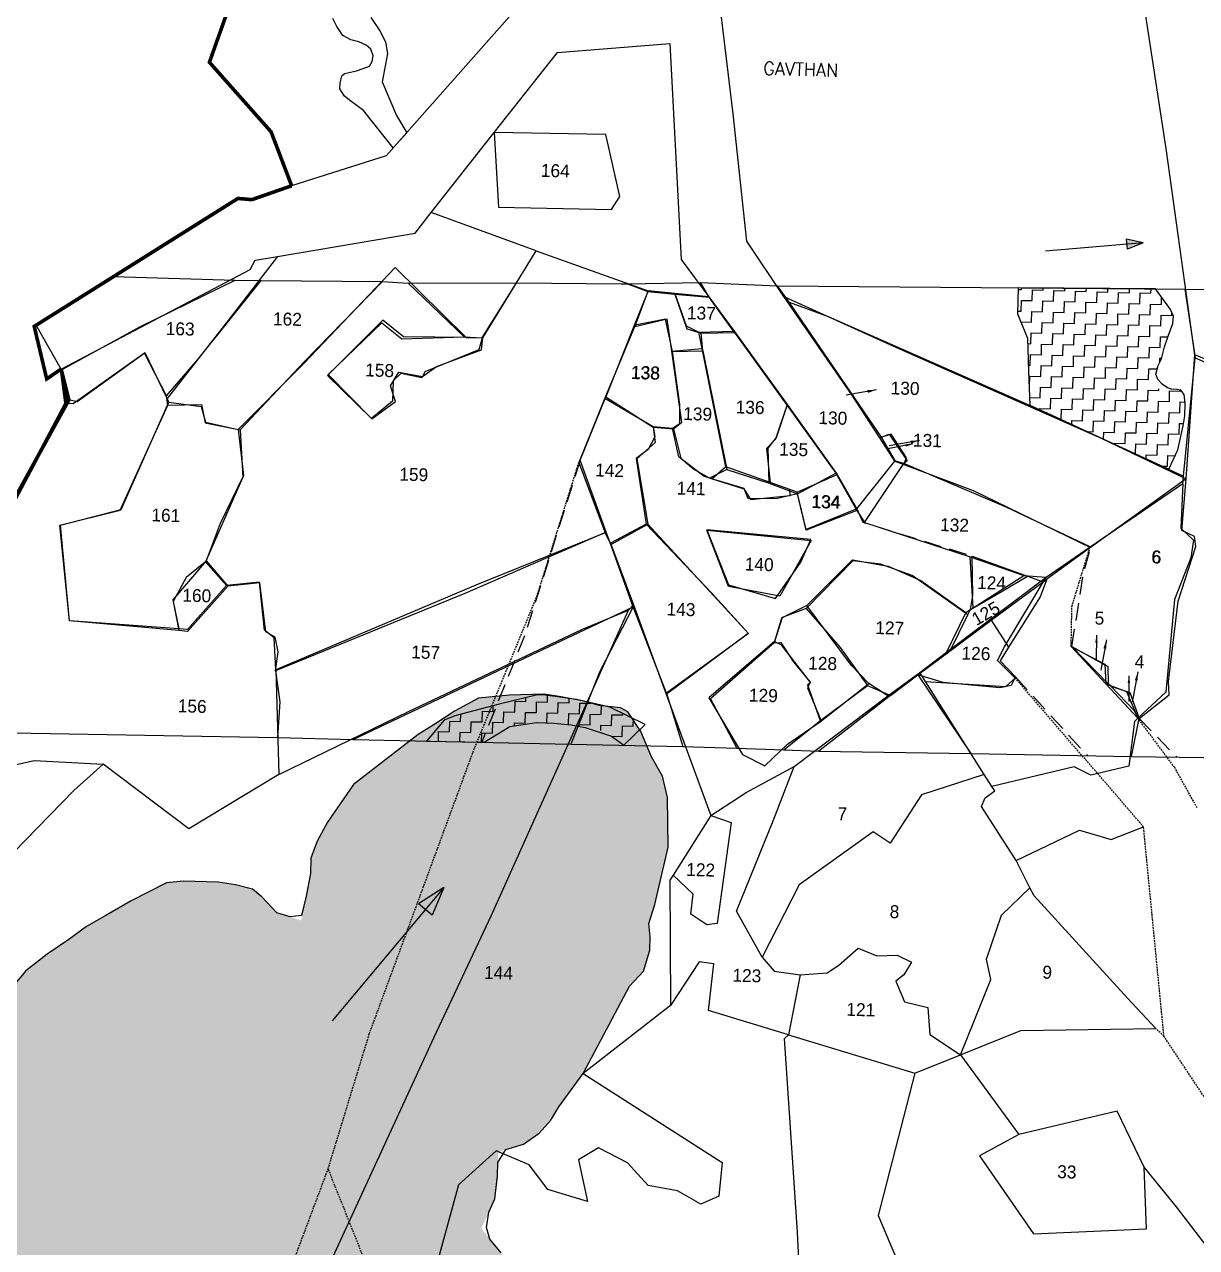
# Model space of a CAD drawing. Header units: metres. Extents: x 290102 to 291530, y 2016554 to 2018775.
# Drawn here: x 290553.6 to 290887.5, y 2017452.8 to 2017801.2 of the extents above; entities that cross this region are included whole.
import ezdxf
from ezdxf.enums import TextEntityAlignment as Align

# ---------------------------------------------------------------- set-up
doc = ezdxf.new("R2010")
doc.units = ezdxf.units.M
doc.linetypes.add('DASHED', pattern=[0.75, 0.5, -0.25])
for name, color, linetype in [('LINE_CARTTRACK', 2, 'DASHED'), ('LINE_FOOTPATH', 1, 'DASHED'), ('OFF', 1, 'Continuous'), ('POLY_HATCH', 12, 'Continuous'), ('POLY_PARCEL', 6, 'Continuous'), ('POLY_ROAD', 30, 'Continuous'), ('SYM_ARROW', 1, 'Continuous'), ('TEXT_MAPIN', 7, 'Continuous'), ('TEXT_PARCEL', 7, 'Continuous'), ('V_BOUND_LINE', 7, 'Continuous')]:
    doc.layers.add(name, color=color, linetype=linetype)
doc.styles.get("Standard").update_dxf_attribs({"font": 'simplex.shx'})
doc.styles.add('TEXT_MAP', font='', dxfattribs={"height": 2.5})
doc.styles.get('TEXT_MAP').set_extended_font_data('Kruti Dev 050')
doc.dimstyles.get("Standard").update_dxf_attribs({"dimtxt": 0.18, "dimasz": 0.18, "dimexe": 0.18, "dimexo": 0.0625, "dimgap": 0.09, "dimtad": 0, "dimtih": 1, "dimtoh": 1, "dimdec": 4, "dimzin": 0, "dimdsep": 46, "dimtxsty": 'Standard', "dimcen": 0.09, "dimadec": 0, "dimazin": 0, "dimtfac": 1, "dimtdec": 4, "dimtofl": 0, "dimtmove": 0, "dimatfit": 3, "dimfxl": 1, "dimtolj": 1, "dimtzin": 0, "dimarcsym": 0})
pattern_1 = [(358.35295, (290057.6524, 2016550.516), (3.156495, 2.980043), [3.069537, -3.069537]), (88.35295, (290060.7207, 2016550.4277), (-2.980043, 3.156495), [3.069537, -3.069537])]

# ---------------------------------------------------------------- blocks, each defined once
blk = doc.blocks.new('ARROWASPECT')
h = blk.add_hatch(color=256)
h.paths.add_polyline_path([(2.85, -2.85), (3.72, -1.98), (0, 0)])
h.paths.add_polyline_path([(0, 0), (1.98, -3.72), (2.85, -2.85)])
for points in [[(0, 0), (17.15, -17.15)], [(0, 0), (1.98, -3.72)], [(0, 0), (3.72, -1.98)], [(3.72, -1.98), (1.98, -3.72)]]:
    blk.add_lwpolyline(points)
blk = doc.blocks.new('TEXTARROW')
blk.add_leader([(0.04, -0.01), (8.68, -0.01)], dimstyle='Standard', override={"dimtxt": 2.5, "dimasz": 2.5, "dimexe": 1.25, "dimexo": 0.625, "dimgap": 0.625, "dimtad": 1, "dimtih": 0, "dimtoh": 0, "dimzin": 8, "dimcen": 2.5, "dimtofl": 1})

msp = doc.modelspace()

# ---------------------------------------------------------------- hatches: boundary and pattern name
at = {"layer": 'POLY_HATCH'}
h = msp.add_hatch(dxfattribs=at)
h.set_pattern_fill('ZIGZAG', color=256, scale=24.556299, angle=-1.647, style=0)
h.set_pattern_definition(pattern_1)
h.paths.add_polyline_path([(290877.52, 2017705.97), (290880.71, 2017718.57), (290880.03, 2017720.03), (290879.11, 2017721.4), (290875.81, 2017725.9), (290836.64, 2017726.23), (290836.42, 2017718.81), (290839.28, 2017711.85), (290839.58, 2017702.48), (290840, 2017692.74), (290879.57, 2017674.52), (290882.13, 2017680.05), (290883.66, 2017686.88), (290884.13, 2017689.73), (290884.23, 2017693.36), (290883.92, 2017695.85), (290883, 2017697.03), (290881.86, 2017697.25), (290874.78, 2017697.45), (290876.51, 2017704.09)])
h = msp.add_hatch(dxfattribs=at)
h.set_pattern_fill('ZIGZAG', color=256, scale=24.556299, angle=-1.647, style=0)
h.set_pattern_definition(pattern_1)
h.paths.add_polyline_path([(290833.78, 2017147.27), (290836.21, 2017136.82), (290837.51, 2017124.77), (290836.74, 2017098.02), (290827.49, 2017080.41), (290827.27, 2017072.92), (290826.9, 2017059.82), (290817.2, 2017053.76), (290811.53, 2017057.53), (290815.79, 2017072.7), (290816.01, 2017080.35), (290815.73, 2017089.64), (290812.85, 2017103.49), (290813.13, 2017113.2), (290811.13, 2017119.82), (290801.72, 2017126.67), (290789.76, 2017105.72), (290773.93, 2017119.42), (290772.6, 2017129.12), (290773.35, 2017136.2), (290771.36, 2017143.36), (290756.12, 2017154.27), (290762.46, 2017178.35), (290761.5, 2017182.75), (290754.23, 2017196.07), (290750.56, 2017201.64), (290742.54, 2017207.88), (290738.8, 2017210.72), (290733.96, 2017213.59), (290716.39, 2017218.82), (290705.58, 2017219.96), (290704.63, 2017219.89), (290698.04, 2017218.99), (290694.74, 2017217.99), (290691.51, 2017216.15), (290675.37, 2017204.59), (290667.79, 2017212.21), (290666.28, 2017216.62), (290660.44, 2017229.17), (290658.15, 2017238.16), (290655.69, 2017247.52), (290653.22, 2017256.88), (290650.82, 2017272.1), (290646.89, 2017288.34), (290637.33, 2017297.9), (290634.71, 2017301.8), (290627.14, 2017313.06), (290626.32, 2017314.06), (290623.13, 2017317.43), (290618.87, 2017321.37), (290611.24, 2017322.14), (290606.33, 2017322.28), (290600.28, 2017320.82), (290595.84, 2017318.76), (290591.96, 2017316.69), (290564.58, 2017295.21), (290547.59, 2017287.15), (290531.95, 2017290.22), (290526.33, 2017296.18), (290523.1, 2017297.91), (290516.54, 2017298.1), (290509.26, 2017298.3), (290505.75, 2017302.78), (290502.57, 2017306.15), (290498.23, 2017307.36), (290491.35, 2017307.56), (290486.85, 2017310.97), (290478.43, 2017317.36), (290477.76, 2017317.78), (290466.92, 2017320.83), (290455.04, 2017326.09), (290446.41, 2017330.16), (290442.64, 2017331.9), (290439.39, 2017333.09), (290436.12, 2017333.18), (290426.26, 2017332.38), (290419.08, 2017329.85), (290417.34, 2017326.62), (290416.13, 2017322.29), (290415.38, 2017315.21), (290412.05, 2017275.43), (290413.08, 2017273.21), (290415.68, 2017268.77), (290419.94, 2017264.82), (290427.67, 2017260.1), (290445.08, 2017256.78), (290445.75, 2017249.87), (290443.98, 2017245.55), (290442.7, 2017239.04), (290435.46, 2017221.49), (290414.56, 2017198.05), (290408.45, 2017182.51), (290400.84, 2017177.14), (290387.5, 2017169.33), (290373.62, 2017162.69), (290375.52, 2017142.04), (290401.38, 2017149.01), (290416.17, 2017162.33), (290420.29, 2017168.76), (290426.17, 2017180.76), (290433.39, 2017191.3), (290440.54, 2017200.92), (290449.72, 2017212.44), (290453.81, 2017218.22), (290460.35, 2017231.84), (290460.89, 2017236.35), (290459.82, 2017244.89), (290459.37, 2017252.11), (290458.87, 2017257.36), (290448.81, 2017272.06), (290447.54, 2017273.4), (290428.54, 2017287.44), (290426.56, 2017295.61), (290426.77, 2017302.81), (290427, 2017310.88), (290435.38, 2017317.46), (290443.39, 2017311.5), (290457.63, 2017305.2), (290462.75, 2017301.12), (290473.73, 2017295.57), (290488.54, 2017289.62), (290500.21, 2017282.36), (290520.91, 2017273.26), (290528.71, 2017271.07), (290542.46, 2017270.67), (290552.33, 2017272.35), (290562.15, 2017272.07), (290567.41, 2017272.57), (290583.06, 2017270.16), (290599.79, 2017268.63), (290609.74, 2017258.1), (290619.41, 2017235.72), (290621.13, 2017227.16), (290621.54, 2017218.63), (290621.33, 2017211.44), (290622.46, 2017204.86), (290627.79, 2017191.37), (290629.2, 2017188.95), (290641.99, 2017179.89), (290647.89, 2017177.93), (290659, 2017176.96), (290672.11, 2017177.24), (290689.09, 2017177.64), (290706.41, 2017171.31), (290717.72, 2017156.69), (290728.43, 2017144.22), (290729.65, 2017138.67), (290730.77, 2017132.09), (290732.52, 2017124.84), (290732.82, 2017112.39), (290734.47, 2017101.54), (290734.06, 2017087.08), (290728.55, 2017077.81), (290726.38, 2017070.67), (290726.17, 2017063.47), (290722.75, 2017058.33), (290710.74, 2017044.18), (290706.98, 2017033.9), (290703.5, 2017026.8), (290700.64, 2017018.37), (290701.14, 2017013.11), (290706.21, 2017007.08), (290713.89, 2017000.96), (290718.4, 2016998.21), (290730.56, 2017010.96), (290737.9, 2017021.31), (290739.18, 2017014.64), (290738.88, 2017004.17), (290741.93, 2016996.23), (290745.01, 2016989.59), (290751.31, 2016980.9), (290756.92, 2016970.91), (290762.65, 2016964.86), (290771, 2016959.38), (290778.09, 2016955.24), (290794.27, 2016952.83), (290794.81, 2016945.26), (290793.93, 2016937.42), (290795.18, 2016922.16), (290791.92, 2016913.25), (290785.9, 2016908.84), (290780.51, 2016903.76), (290775.09, 2016897.37), (290771.65, 2016891.57), (290768.18, 2016885.12), (290766.07, 2016879.95), (290769.23, 2016875.93), (290771.21, 2016876.52), (290774, 2016882.34), (290779.41, 2016888.08), (290784.18, 2016894.49), (290788.26, 2016899.61), (290792.35, 2016905.38), (290804.74, 2016915.9), (290809.83, 2016924.47), (290818.89, 2016936.65), (290835.41, 2016944.74), (290857.74, 2016946.72), (290870.85, 2016947), (290882.64, 2016946.66), (290886.49, 2016943.93), (290892.92, 2016939.81), (290899.39, 2016937.01), (290903.32, 2016936.9), (290915.16, 2016938.52), (290936.84, 2016940.52), (290950.15, 2016947.99), (290963.27, 2016948.27), (290971.16, 2016949.35), (290977.31, 2016954.32), (290992.27, 2016954.64), (290997.51, 2016954.49), (291007.68, 2016955.12), (291021.7, 2016953.44), (291042.02, 2016945.43), (291014.69, 2016995.42), (290979.16, 2017070.32), (290967.85, 2017077.97), (290964.57, 2017078.06), (290956.57, 2017076.02), (290943.13, 2017079.79), (290940.37, 2017079.41), (290936.39, 2017077.56), (290930.4, 2017074.46), (290926.4, 2017071.96), (290922.36, 2017068.14), (290919.65, 2017064.95), (290915.7, 2017060.3), (290900.84, 2017064.18), (290899.97, 2017064.2), (290896.04, 2017064.32), (290890.25, 2017064.48), (290883.86, 2017073.98), (290896.48, 2017079.37), (290904.52, 2017085.68), (290908.65, 2017092.77), (290911.44, 2017098.58), (290914.31, 2017107.01), (290926.91, 2017147.14), (290934.36, 2017155.33), (290950.33, 2017156.64), (290955.66, 2017159.76), (290959.76, 2017165.54), (290963.95, 2017174.59), (290966.12, 2017181.73), (290966.29, 2017187.62), (290966.8, 2017205.28), (290965.68, 2017211.86), (290962.57, 2017217.84), (290957.51, 2017223.88), (290945.82, 2017227.49), (290940.25, 2017237.58), (290880.13, 2017223.79), (290855.86, 2017217.59), (290860.13, 2017212.85), (290849.88, 2017200.83), (290844.02, 2017203.42), (290835.09, 2017188.46), (290818.55, 2017199.9), (290806.35, 2017208.76), (290801.81, 2017222.48), (290793.77, 2017234.23), (290790.18, 2017243.99), (290794.47, 2017251.01), (290795.91, 2017255.56), (290796.19, 2017265.5), (290806.5, 2017269.28), (290816.54, 2017266.75), (290825.53, 2017260.6), (290832, 2017257.79), (290849.29, 2017253.57), (290856.13, 2017253.82), (290865.39, 2017256.83), (290872.07, 2017261.22), (290876.11, 2017265.04), (290877.6, 2017271.54), (290876.52, 2017279.43), (290873.38, 2017284.1), (290868.91, 2017288.16), (290861.78, 2017290.99), (290854.6, 2017291.85), (290844.34, 2017289.88), (290846.51, 2017300.92), (290851.18, 2017309.62), (290853.58, 2017324.62), (290857.38, 2017342.84), (290856.35, 2017352.69), (290853.94, 2017359.96), (290850.2, 2017366.62), (290842.11, 2017381.26), (290839.56, 2017383.95), (290831.86, 2017389.41), (290826, 2017390.89), (290821.42, 2017391.02), (290810.95, 2017391.32), (290797.86, 2017391.7), (290792.5, 2017390.67), (290783.9, 2017384.9), (290779.19, 2017380.45), (290775.24, 2017373.98), (290759.23, 2017363.57), (290751.46, 2017373.17), (290747.19, 2017383.99), (290735.92, 2017395.03), (290735.45, 2017400.8), (290732.3, 2017405.26), (290725.2, 2017405.46), (290719.34, 2017402.33), (290712.43, 2017407.57), (290711.56, 2017425.52), (290711.05, 2017426.63), (290709.47, 2017428.86), (290706.21, 2017429.5), (290696.4, 2017430.32), (290692.52, 2017430.44), (290691.78, 2017440.84), (290690.88, 2017447.42), (290689.35, 2017451.29), (290683.72, 2017458.25), (290687.6, 2017466.63), (290688.34, 2017473.17), (290688.54, 2017480.08), (290695.71, 2017482.24), (290700.17, 2017485.39), (290703.56, 2017489.12), (290705.85, 2017492.87), (290712.77, 2017502.42), (290725.97, 2017527.26), (290729.92, 2017531.51), (290731.73, 2017537.47), (290731.84, 2017541.29), (290731.4, 2017545.13), (290733.2, 2017550.54), (290736.94, 2017566.82), (290736.81, 2017581.03), (290735.34, 2017587.08), (290732.22, 2017592.63), (290729.15, 2017599.82), (290725.48, 2017605.39), (290723.33, 2017606.54), (290717.34, 2017607.26), (290713, 2017608.48), (290705.93, 2017609.78), (290701.58, 2017610.45), (290691.73, 2017610.18), (290682.96, 2017609.34), (290676.3, 2017605.71), (290664.3, 2017597.82), (290647.27, 2017584.69), (290639.86, 2017573.98), (290636.97, 2017568.6), (290635.19, 2017563.74), (290635.07, 2017559.37), (290632.44, 2017545.96), (290625.46, 2017548.18), (290621.21, 2017552.67), (290618.54, 2017554.93), (290613.66, 2017556.16), (290608.76, 2017556.85), (290598.93, 2017557.13), (290594, 2017556.73), (290584.01, 2017551.55), (290570.71, 2017543.88), (290566.21, 2017540.59), (290560.08, 2017536.4), (290553.93, 2017531.66), (290549.96, 2017526.86), (290546.92, 2017516.02), (290539.93, 2017509.42), (290530.24, 2017508.73), (290524.4, 2017512.3), (290520.1, 2017514.6), (290505.96, 2017517.2), (290486.4, 2017521.04), (290478.24, 2017522.36), (290466.77, 2017522.69), (290461.29, 2017522.3), (290453.05, 2017520.9), (290446.28, 2017512.29), (290433.98, 2017512.64), (290428.49, 2017511.71), (290425.71, 2017510.15), (290420.27, 2017501.24), (290410.04, 2017497.49), (290401.18, 2017493.37), (290396.72, 2017490.22), (290387.53, 2017480.47), (290385.4, 2017476.89), (290373.33, 2017461.34), (290381.17, 2017427.13), (290406.53, 2017372.79), (290429.25, 2017386.04), (290442.22, 2017399.87), (290450.55, 2017404.55), (290456.63, 2017407.1), (290461.66, 2017410.78), (290467.2, 2017413.36), (290477.17, 2017417.99), (290487.09, 2017420.98), (290493.16, 2017422.99), (290503.03, 2017423.8), (290513.98, 2017424.57), (290518.91, 2017424.98), (290537.96, 2017422.25), (290557.01, 2017419.51), (290567.87, 2017417.02), (290589.62, 2017413.11), (290611.65, 2017399.92), (290636.52, 2017390.46), (290665.11, 2017370.32), (290672.1, 2017362), (290676.79, 2017354.21), (290680.41, 2017347.01), (290689.28, 2017332.31), (290692.97, 2017327.53), (290700.45, 2017316.39), (290705.49, 2017306.95), (290710.17, 2017298.63), (290718.5, 2017286.84), (290723.26, 2017278.58), (290725.3, 2017273.61), (290729.5, 2017267.48), (290738, 2017259.04), (290744.4, 2017253.39), (290749.22, 2017249.98), (290759.64, 2017238.02), (290763.73, 2017237.08), (290767.69, 2017227.05), (290773.89, 2017212.36), (290779.79, 2017208.37), (290781.21, 2017200.68), (290784.38, 2017196.77), (290791.21, 2017190.97), (290800.3, 2017180.47), (290804.55, 2017175.97), (290810.96, 2017170.87), (290815.25, 2017168.02), (290824.54, 2017159.69)])
h.paths.add_polyline_path([(290789.98, 2017290.11), (290777.46, 2017297.63), (290776.76, 2017305.51), (290771.47, 2017311.58), (290766.1, 2017311.73), (290765.73, 2017317.66), (290765.29, 2017323.84), (290773.82, 2017329.72), (290789.82, 2017332.57), (290798.5, 2017325.66), (290802.18, 2017318.43), (290804.38, 2017314.31), (290801.23, 2017297.15)], flags=16)
h = msp.add_hatch(dxfattribs=at)
h.set_pattern_fill('ZIGZAG', color=256, scale=24.611723, angle=-1.5392, style=0)
h.set_pattern_definition([(358.4608, (290083.7476, 2017600.178), (3.157992, 2.992718), [3.076465, -3.076465]), (88.4608, (290086.823, 2017600.0954), (-2.992718, 3.157992), [3.076465, -3.076465])])
h.paths.add_polyline_path([(290730.43, 2017601.83), (290720.36, 2017606.71), (290710.87, 2017608.94), (290702.01, 2017610.17), (290699.71, 2017610.23), (290688.77, 2017607.56), (290676.17, 2017604.28), (290673.17, 2017603.04), (290668.07, 2017597.08), (290684.53, 2017596.74), (290691.89, 2017601.22), (290699.49, 2017602.34), (290707.39, 2017602.12), (290718.83, 2017599.9), (290724.34, 2017595.9)])

# ---------------------------------------------------------------- linework, layer by layer
at = {"layer": 'LINE_CARTTRACK', "ltscale": 10, "flags": 128}
msp.add_lwpolyline([(290801.56, 2017676.83), (290804.05, 2017675.9)], dxfattribs=at)
at = {"layer": 'LINE_CARTTRACK'}
for points in [[(290878.19, 2017512.99), (290872.37, 2017572.67), (290835.85, 2017614.98)], [(290887.66, 2017578.04), (290881.25, 2017589.54), (290870.79, 2017603.6)], [(290920.71, 2017448.93), (290878.19, 2017512.99), (290875.87, 2017515.17)]]:
    msp.add_lwpolyline(points, dxfattribs=at)
at = {"layer": 'LINE_FOOTPATH'}
for points in [[(290380.79, 2017084.58), (290463.07, 2017124.74), (290540.51, 2017166.22), (290571.82, 2017235.13), (290608.29, 2017314.87), (290596.19, 2017375.97), (290600.8, 2017388.1), (290624.48, 2017433.49), (290640.07, 2017475.14), (290651.84, 2017513.71), (290681.34, 2017593.87), (290699.75, 2017638.89), (290711.48, 2017676.4)], [(290851.76, 2017624.06), (290851.96, 2017635.41), (290857.16, 2017652.4)], [(290640.07, 2017475.14), (290673.5, 2017391.47), (290691.86, 2017344.04), (290694.64, 2017338.01)]]:
    msp.add_lwpolyline(points, dxfattribs=at)
at = {"layer": 'LINE_FOOTPATH', "ltscale": 10, "flags": 128}
for points in [[(290711.91, 2017677.08), (290695.86, 2017626.59), (290683.84, 2017596.75)], [(290790.68, 2017663.26), (290792.37, 2017659.43), (290823.52, 2017649.8)], [(290851.96, 2017624.04), (290855.29, 2017645), (290857.31, 2017652.19)], [(290835.86, 2017615.39), (290856.35, 2017592.94)], [(290871.08, 2017603.54), (290881.79, 2017592.52)]]:
    msp.add_lwpolyline(points, dxfattribs=at)
at = {"layer": 'OFF'}
for points in [[(290564.11, 2017702.88), (290556.96, 2017715.52), (290578.87, 2017729.4), (290613.57, 2017728.4)], [(290613.57, 2017728.4), (290620.98, 2017728.33)], [(290620.98, 2017728.33), (290655.55, 2017727.97)], [(290655.55, 2017727.97), (290662.93, 2017727.5)], [(290662.93, 2017727.5), (290693.78, 2017727.65)], [(290693.78, 2017727.65), (290723.57, 2017727.31), (290725.36, 2017727.34)], [(290725.36, 2017727.34), (290746.13, 2017727.7)], [(290746.13, 2017727.7), (290768.14, 2017726.81)], [(290768.14, 2017726.81), (290884.09, 2017725.83)], [(290884.09, 2017725.83), (291375.56, 2017722.01)], [(290790.68, 2017663.26), (290801.56, 2017676.83)], [(290792.92, 2017659.33), (290804.05, 2017676.15)], [(290539.22, 2017599.6), (290625.68, 2017598.1)], [(290625.68, 2017598.1), (290647.26, 2017597.52)], [(290647.26, 2017597.52), (290709.19, 2017596.22)], [(290709.19, 2017596.22), (290741.1, 2017595.54)], [(290741.1, 2017595.54), (290756.55, 2017595.02)], [(290756.55, 2017595.02), (290769.92, 2017594.57)], [(290769.92, 2017594.57), (290779.89, 2017594.23)], [(290779.89, 2017594.23), (290823.21, 2017593.5)], [(290823.21, 2017593.5), (290868.98, 2017592.73)], [(290868.98, 2017592.73), (290896.28, 2017592.27)]]:
    msp.add_lwpolyline(points, dxfattribs=at)
at = {"layer": 'POLY_HATCH'}
for points in [[(290658.62, 2017766.04), (290650.19, 2017776.74), (290646.58, 2017779.37), (290644.78, 2017780.8), (290643.45, 2017782.9), (290643.5, 2017784.51), (290644.01, 2017786.56), (290644.72, 2017787.24), (290648.19, 2017788.06), (290650.05, 2017788.7), (290651.91, 2017789.34), (290652.63, 2017790.7), (290652.9, 2017792.3), (290652.26, 2017794.16), (290650.92, 2017795.34), (290648.87, 2017796.32), (290646.59, 2017796.84), (290644.32, 2017798.05), (290642.55, 2017800.63), (290641.46, 2017802.95)], [(290652.23, 2017803.18), (290654.83, 2017799.4), (290656.44, 2017796.31), (290657.03, 2017792.92), (290655.85, 2017786.87), (290655.46, 2017784.85), (290659.59, 2017775.28), (290662.46, 2017770.39), (290658.62, 2017766.04)], [(290836.64, 2017726.23), (290836.42, 2017718.81), (290839.28, 2017711.85), (290839.58, 2017702.48), (290840, 2017692.74), (290879.57, 2017674.52), (290882.13, 2017680.05), (290883.66, 2017686.88), (290884.13, 2017689.73), (290884.23, 2017693.36), (290883.92, 2017695.85), (290883, 2017697.03), (290881.86, 2017697.25), (290880.33, 2017697.29), (290879.2, 2017697.71), (290877.7, 2017698.71), (290876.4, 2017700.08), (290875.87, 2017701.62), (290876.51, 2017704.09), (290877.52, 2017705.97), (290878.39, 2017709.38), (290879.43, 2017712.41), (290880.68, 2017716), (290880.93, 2017718.1), (290880.03, 2017720.03), (290879.11, 2017721.4), (290875.81, 2017725.9), (290836.64, 2017726.23)], [(290689.35, 2017451.29), (290686.18, 2017455.2), (290685.19, 2017458.51), (290685.86, 2017462.86), (290687.6, 2017466.63), (290688.34, 2017473.17), (290688.45, 2017476.99), (290690.74, 2017480.74), (290695.71, 2017482.24), (290700.17, 2017485.39), (290703.56, 2017489.12), (290705.85, 2017492.87), (290712.77, 2017502.42), (290725.97, 2017527.26), (290729.92, 2017531.51), (290731.73, 2017537.47), (290731.84, 2017541.29), (290731.4, 2017545.13), (290733.2, 2017550.54), (290736.94, 2017566.82), (290736.81, 2017581.03), (290735.34, 2017587.08), (290732.22, 2017592.63), (290729.15, 2017599.82), (290725.48, 2017605.39), (290723.33, 2017606.54), (290717.34, 2017607.26), (290713, 2017608.48), (290705.93, 2017609.78), (290701.58, 2017610.45), (290691.73, 2017610.18), (290682.96, 2017609.34), (290676.3, 2017605.71), (290670.73, 2017602.05), (290665.72, 2017598.91), (290647.27, 2017584.69), (290639.86, 2017573.98), (290636.97, 2017568.6), (290635.19, 2017563.74), (290635.07, 2017559.37), (290633.79, 2017552.85), (290632.54, 2017547.43), (290629.25, 2017546.97), (290625.46, 2017548.18), (290621.21, 2017552.67), (290618.54, 2017554.93), (290613.66, 2017556.16), (290608.76, 2017556.85), (290598.93, 2017557.13), (290594, 2017556.73), (290584.01, 2017551.55), (290576.79, 2017547.39), (290571.23, 2017544.27), (290566.21, 2017540.59), (290560.08, 2017536.4), (290553.93, 2017531.66), (290549.96, 2017526.86)], [(290684.53, 2017596.74), (290691.89, 2017601.22), (290699.49, 2017602.34), (290704.43, 2017602.2), (290709.36, 2017601.74), (290713.29, 2017600.98), (290720.79, 2017598.47), (290724.34, 2017595.9), (290730.43, 2017601.83), (290720.36, 2017606.71), (290710.87, 2017608.94), (290702.01, 2017610.17), (290699.71, 2017610.23), (290688.77, 2017607.56), (290676.17, 2017604.28), (290673.17, 2017603.04), (290668.07, 2017597.08), (290684.53, 2017596.74)]]:
    msp.add_lwpolyline(points, dxfattribs=at)
at = {"layer": 'POLY_PARCEL'}
for points in [[(290886.96, 2017707.13), (290878.95, 2017765.27), (290866.81, 2017844.16), (290858.55, 2017903.26), (290855.24, 2017912.37), (290761.98, 2017941.38)], [(290687.37, 2017770.48), (290688.65, 2017749.2), (290720.85, 2017748.51), (290723.17, 2017752.19), (290719.21, 2017769.85), (290687.37, 2017770.48)], [(290699.34, 2017736.74), (290669.47, 2017747.62)], [(290625.71, 2017735.16), (290611.86, 2017717.28), (290594.21, 2017694.67)], [(290684.18, 2017711.93), (290699.34, 2017736.74)], [(290699.34, 2017736.74), (290731.25, 2017725.38)], [(290614.5, 2017685.84), (290633.18, 2017704.61), (290659.15, 2017732.03), (290679.41, 2017712.06)], [(290564.11, 2017702.88), (290586.65, 2017715.21), (290613.57, 2017728.4)], [(290594.06, 2017695.42), (290602.98, 2017705.83), (290620.98, 2017728.33)], [(290614.99, 2017685.76), (290633.27, 2017705.08), (290655.55, 2017727.97)], [(290684.01, 2017711.92), (290693.78, 2017727.65)], [(290748.64, 2017723.55), (290746.13, 2017727.7)], [(290662.93, 2017727.5), (290678.8, 2017712.22)], [(290725.36, 2017727.34), (290731.17, 2017725.13)], [(290731.25, 2017725.38), (290727.1, 2017714.98)], [(290731.17, 2017725.13), (290727.51, 2017715.56)], [(290731.17, 2017725.13), (290738.82, 2017724.44)], [(290738.89, 2017724.61), (290731.25, 2017725.38)], [(290738.82, 2017724.44), (290742.23, 2017714.52), (290746.35, 2017713.33)], [(290738.82, 2017724.44), (290748.64, 2017723.55)], [(290738.89, 2017724.61), (290742.05, 2017715.34), (290745.68, 2017713.54)], [(290748.53, 2017723.63), (290738.89, 2017724.61)], [(290771.44, 2017722.08), (290768.14, 2017726.81)], [(290884.09, 2017725.83), (290887.08, 2017706.24)], [(290755.88, 2017713.51), (290748.64, 2017723.55)], [(290769.94, 2017723.74), (290801.16, 2017709.59), (290860.3, 2017683.38), (290884.49, 2017671.75)], [(290771.44, 2017722.08), (290782.56, 2017718.01), (290844.86, 2017690.61), (290883.74, 2017672.59)], [(290797.76, 2017683.62), (290771.44, 2017722.08)], [(290737.95, 2017708.14), (290736.65, 2017717.3), (290727.1, 2017714.98)], [(290738.2, 2017708.03), (290736.17, 2017717.3), (290727.51, 2017715.56)], [(290679.41, 2017712.06), (290661.51, 2017712.2), (290655.67, 2017716.96), (290639.9, 2017701.19), (290652.53, 2017688.92), (290659.31, 2017693.85), (290657.9, 2017698.32), (290660.22, 2017702.18), (290667.01, 2017700.97), (290671, 2017703.76), (290683.75, 2017708.53), (290684.18, 2017711.93)], [(290684.01, 2017711.92), (290682.99, 2017708.57), (290667.6, 2017702.25), (290666.78, 2017700.59), (290660.83, 2017701.83), (290658.62, 2017699.75), (290658.45, 2017693.92), (290652.47, 2017689.02), (290640.08, 2017701.51), (290655.41, 2017716.27), (290661.11, 2017711.65), (290678.8, 2017712.22)], [(290727.51, 2017715.56), (290718.93, 2017694.77)], [(290727.1, 2017714.98), (290719.19, 2017695.14)], [(290745.68, 2017713.54), (290755.8, 2017713.84)], [(290678.8, 2017712.22), (290684.01, 2017711.92)], [(290679.41, 2017712.06), (290684.18, 2017711.93)], [(290746.62, 2017708.88), (290745.68, 2017713.54)], [(290746.35, 2017713.33), (290755.88, 2017713.51)], [(290746.81, 2017708.25), (290746.35, 2017713.33)], [(290755.88, 2017713.51), (290770.86, 2017692.67)], [(290594.06, 2017695.42), (290587.81, 2017707.58), (290567.42, 2017693.12), (290565.39, 2017693.26)], [(290594.21, 2017694.67), (290587.97, 2017707.7), (290568.59, 2017693.68), (290566.24, 2017694.27)], [(290737.95, 2017708.14), (290746.62, 2017708.88)], [(290738.46, 2017686.03), (290740.82, 2017687.95), (290737.95, 2017708.14)], [(290738.19, 2017686.23), (290740.23, 2017687.55), (290740.23, 2017692.93), (290738.2, 2017708.03)], [(290738.2, 2017708.03), (290746.81, 2017708.25)], [(290753.41, 2017675.16), (290746.62, 2017708.88)], [(290746.81, 2017708.25), (290753.68, 2017674.42)], [(290884.49, 2017671.75), (290886.96, 2017707.13)], [(290939.42, 2017681.58), (290920.96, 2017690.64), (290903.18, 2017700.41), (290886.96, 2017707.13)], [(290883.74, 2017672.59), (290887.08, 2017706.24)], [(290887.08, 2017706.24), (290904.19, 2017698.83), (290919.78, 2017691.24), (290926.79, 2017686.49), (290939.42, 2017681.58)], [(290597.59, 2017628.56), (290566.42, 2017631.38), (290563.84, 2017658.55), (290581.15, 2017663.04), (290594.7, 2017693.64)], [(290594.45, 2017692.8), (290594.06, 2017695.42)], [(290594.7, 2017693.64), (290594.21, 2017694.67)], [(290594.45, 2017692.8), (290603.98, 2017692.99), (290605.06, 2017687.73), (290614.99, 2017685.76)], [(290594.7, 2017693.64), (290603.93, 2017692.41), (290605.13, 2017687.91), (290614.5, 2017685.84)], [(290718.93, 2017694.77), (290711.48, 2017676.4), (290719.02, 2017656.44)], [(290719.33, 2017656.57), (290711.91, 2017677.08), (290719.19, 2017695.14)], [(290718.93, 2017694.77), (290732.67, 2017686.69)], [(290719.19, 2017695.14), (290732.68, 2017686.51)], [(290770.83, 2017692.93), (290767.51, 2017683.05), (290764.96, 2017680.47), (290765.98, 2017670.74)], [(290597.51, 2017629.04), (290566.43, 2017631.36), (290563.68, 2017658.62), (290580.85, 2017662.88), (290594.45, 2017692.8)], [(290765.75, 2017670.54), (290765.42, 2017680.53), (290767.81, 2017683.53), (290770.86, 2017692.67)], [(290770.86, 2017692.67), (290784.73, 2017673.37)], [(290614.5, 2017685.84), (290615.96, 2017672.75), (290609.31, 2017659.05), (290605.39, 2017648.42)], [(290732.67, 2017686.69), (290733.2, 2017683.76), (290731.26, 2017680.13), (290727.8, 2017677.62), (290730.66, 2017658.88)], [(290732.68, 2017686.51), (290733.23, 2017682.14), (290727.98, 2017677.49), (290731.12, 2017658.9)], [(290732.67, 2017686.69), (290738.19, 2017686.23)], [(290732.68, 2017686.51), (290738.46, 2017686.03)], [(290748.69, 2017671.95), (290744.15, 2017674.54), (290739.95, 2017678.04), (290738.19, 2017686.23)], [(290738.46, 2017686.03), (290740.55, 2017677.71), (290747.19, 2017672.58), (290749.52, 2017671.8)], [(290614.99, 2017685.76), (290615.83, 2017672.22), (290605.15, 2017648.12)], [(290804.05, 2017675.9), (290804.89, 2017677.75), (290800.44, 2017684.48), (290797.28, 2017683.44)], [(290797.76, 2017683.62), (290799.95, 2017684.55), (290805.06, 2017676.91), (290804.05, 2017676.15)], [(290804.05, 2017676.15), (290801.7, 2017676.81), (290797.76, 2017683.62)], [(290857.16, 2017652.4), (290833.26, 2017663.69), (290804.05, 2017676.15)], [(290804.05, 2017675.9), (290823.86, 2017668.5), (290857.31, 2017652.19)], [(290753.68, 2017674.42), (290748.69, 2017671.95)], [(290773.81, 2017667.54), (290768.08, 2017666.17), (290759.78, 2017666.1), (290758.64, 2017669.05), (290748.69, 2017671.95)], [(290753.41, 2017675.16), (290749.52, 2017671.8)], [(290765.98, 2017670.74), (290753.41, 2017675.16)], [(290753.68, 2017674.42), (290765.75, 2017670.54)], [(290773.72, 2017668.01), (290785.13, 2017673.03)], [(290773.81, 2017667.54), (290784.73, 2017673.37)], [(290784.73, 2017673.37), (290790.72, 2017662.76)], [(290883.53, 2017670.5), (290883.74, 2017672.59)], [(290749.52, 2017671.8), (290758.53, 2017668.91), (290760.44, 2017665.89), (290771.71, 2017667.07), (290771.6, 2017668.76)], [(290765.75, 2017670.54), (290773.81, 2017667.54)], [(290771.6, 2017668.76), (290765.98, 2017670.74)], [(290773.72, 2017668.01), (290771.6, 2017668.76)], [(290857.16, 2017652.4), (290883.53, 2017670.5)], [(290884.49, 2017671.75), (290857.31, 2017652.19)], [(290883.53, 2017670.5), (290883.01, 2017657.77), (290886.6, 2017654.29), (290885.84, 2017649.25), (290881.19, 2017637.4), (290878.75, 2017610.98), (290870.79, 2017603.6)], [(290871.08, 2017603.54), (290879.69, 2017610.25), (290879.46, 2017614.05), (290882.23, 2017636.94), (290887.28, 2017652.51), (290886.86, 2017655.33), (290883.27, 2017657.07), (290884.49, 2017671.75)], [(290790.68, 2017663.26), (290776.24, 2017657.37), (290773.72, 2017668.01)], [(290790.72, 2017662.76), (290776.27, 2017657.18), (290773.81, 2017667.54)], [(290790.72, 2017662.76), (290792.92, 2017659.33), (290822.94, 2017649.61)], [(290730.66, 2017658.88), (290720.52, 2017653.49)], [(290720.6, 2017653.05), (290731.12, 2017658.9)], [(290736.39, 2017610.46), (290759.73, 2017627.79), (290749.3, 2017639.3), (290730.66, 2017658.88)], [(290731.12, 2017658.9), (290759.87, 2017627.73), (290736.44, 2017610.77)], [(290719.33, 2017656.57), (290678.99, 2017639.13), (290625.11, 2017617.07)], [(290719.02, 2017656.44), (290682.19, 2017641.53), (290625.23, 2017617.36)], [(290720.52, 2017653.49), (290719.02, 2017656.44)], [(290720.6, 2017653.05), (290719.33, 2017656.57)], [(290777.65, 2017654.19), (290768.79, 2017638.4), (290754.15, 2017641.11), (290747.97, 2017657.14), (290777.65, 2017654.19)], [(290747.98, 2017657.3), (290754.13, 2017641.62), (290767.54, 2017637.7), (290774.75, 2017648.09), (290777.55, 2017654.46), (290747.98, 2017657.3)], [(290720.52, 2017653.49), (290727.03, 2017635.9)], [(290727.02, 2017635.31), (290720.6, 2017653.05)], [(290844.59, 2017643.77), (290857.16, 2017652.4)], [(290857.31, 2017652.19), (290844.87, 2017643.24)], [(290605.39, 2017648.42), (290595.83, 2017637.27), (290597.59, 2017628.56)], [(290605.15, 2017648.12), (290599.64, 2017643.67), (290595.91, 2017636.86), (290597.51, 2017629.04)], [(290605.15, 2017648.12), (290611.12, 2017641.44)], [(290605.39, 2017648.42), (290611.48, 2017641.24)], [(290822.32, 2017633.02), (290806.47, 2017644.29), (290797.47, 2017647.51), (290789.55, 2017648.38), (290776.3, 2017634.86)], [(290776.46, 2017635.75), (290789.43, 2017648.73), (290799.67, 2017646.9), (290808.92, 2017642.8), (290821.72, 2017633.68)], [(290822.94, 2017649.61), (290838.31, 2017644.26)], [(290823.8, 2017635.01), (290822.94, 2017649.61)], [(290823.11, 2017634.61), (290823.71, 2017638.56), (290823.52, 2017649.8)], [(290823.52, 2017649.8), (290839.29, 2017644.1)], [(290823.11, 2017634.61), (290831.67, 2017639.5), (290839.29, 2017644.1)], [(290823.8, 2017635.01), (290838.31, 2017644.26)], [(290838.31, 2017644.26), (290844.59, 2017643.77)], [(290839.29, 2017644.1), (290843.82, 2017642.46)], [(290611.12, 2017641.44), (290600, 2017628.86), (290597.51, 2017629.04)], [(290611.48, 2017641.24), (290600.06, 2017628.33), (290597.59, 2017628.56)], [(290625.23, 2017617.36), (290624.67, 2017626.46), (290621.96, 2017628.69), (290620.52, 2017642.39), (290611.12, 2017641.44)], [(290625.11, 2017617.07), (290625.85, 2017622.52), (290624.97, 2017626.67), (290622.37, 2017628.23), (290620.6, 2017642.15), (290611.48, 2017641.24)], [(290810.23, 2017614.07), (290833.17, 2017612.6), (290835.85, 2017614.98), (290830.77, 2017620.04), (290832.73, 2017623.97), (290844.59, 2017643.77)], [(290816.25, 2017622.41), (290844.59, 2017643.77)], [(290828.98, 2017631.48), (290843.82, 2017642.46)], [(290844.87, 2017643.24), (290842.92, 2017638.17), (290833.92, 2017623.8)], [(290843.82, 2017642.46), (290844.87, 2017643.24)], [(290626.06, 2017587.54), (290662.99, 2017605.52), (290712.52, 2017628.97), (290725.65, 2017634.38)], [(290638.09, 2017442.8), (290670.21, 2017512.5), (290686.6, 2017547.51), (290725.65, 2017634.38)], [(290647.26, 2017597.52), (290697.8, 2017621.56), (290727.02, 2017635.31)], [(290727.02, 2017635.31), (290717.51, 2017616.9), (290709.19, 2017596.22)], [(290725.65, 2017634.38), (290727.03, 2017635.9)], [(290736.44, 2017610.77), (290727.02, 2017635.31)], [(290727.03, 2017635.9), (290736.39, 2017610.46)], [(290776.3, 2017634.86), (290769.45, 2017632.24), (290767.11, 2017625.03)], [(290776.46, 2017635.75), (290769.28, 2017632.12), (290767.25, 2017625.42)], [(290776.3, 2017634.86), (290785.92, 2017623.7), (290793.73, 2017612.91)], [(290794.1, 2017613.44), (290789.18, 2017618.65), (290776.46, 2017635.75)], [(290821.72, 2017633.68), (290816.25, 2017622.41)], [(290821.72, 2017633.68), (290823.8, 2017635.01)], [(290822.32, 2017633.02), (290823.11, 2017634.61)], [(290817.27, 2017622.79), (290822.32, 2017633.02)], [(290817.27, 2017622.79), (290828.98, 2017631.48)], [(290828.98, 2017631.48), (290833.92, 2017623.8)], [(290767.25, 2017625.42), (290748.5, 2017609.37), (290758.14, 2017593.23), (290764.5, 2017589.98), (290770.98, 2017596.24), (290780.34, 2017602.63)], [(290767.11, 2017625.03), (290748.99, 2017609.16), (290756.55, 2017595.02)], [(290767.11, 2017625.03), (290769.09, 2017625.14), (290772.59, 2017619.76), (290777.39, 2017613.85), (290776.68, 2017612.21), (290780.4, 2017603.03)], [(290767.25, 2017625.42), (290769.03, 2017624.55), (290777.47, 2017613.71), (290776.69, 2017613.12), (290780.34, 2017602.63)], [(290833.92, 2017623.8), (290831.52, 2017619.97), (290835.86, 2017615.39), (290834.64, 2017612.94), (290831.48, 2017612.2), (290815.32, 2017613.79), (290808.1, 2017615.97)], [(290808.1, 2017615.97), (290817.27, 2017622.79)], [(290808.6, 2017616.65), (290816.25, 2017622.41)], [(290625.11, 2017617.07), (290626.36, 2017608.28), (290625.68, 2017598.1)], [(290625.23, 2017617.36), (290626.06, 2017587.54)], [(290799.5, 2017610), (290808.6, 2017616.65)], [(290810.23, 2017614.07), (290808.6, 2017616.65)], [(290780.34, 2017602.63), (290794.1, 2017613.44)], [(290780.4, 2017603.03), (290793.73, 2017612.91)], [(290793.73, 2017612.91), (290800.26, 2017610.09)], [(290799.5, 2017610), (290794.1, 2017613.44)], [(290800.26, 2017610.09), (290808.1, 2017615.97)], [(290808.1, 2017615.97), (290823.21, 2017593.5)], [(290827, 2017587.52), (290810.23, 2017614.07)], [(290861.67, 2017613.41), (290867.52, 2017611.17), (290870.79, 2017603.6)], [(290870.79, 2017603.6), (290861.67, 2017613.41)], [(290863.02, 2017612.69), (290862.3, 2017613.43)], [(290863.02, 2017612.69), (290868.47, 2017610.88), (290871.08, 2017603.54)], [(290871.08, 2017603.54), (290869.82, 2017605.72), (290863.02, 2017612.69)], [(290736.39, 2017610.46), (290749.12, 2017575.84)], [(290736.44, 2017610.77), (290741.1, 2017595.54)], [(290772.8, 2017589.88), (290799.5, 2017610)], [(290800.26, 2017610.09), (290779.89, 2017594.23)], [(290769.92, 2017594.57), (290780.4, 2017603.03)], [(290870.79, 2017603.6), (290869.75, 2017602.64), (290868.16, 2017589.94), (290857.33, 2017587.33), (290852.64, 2017589.77), (290829.12, 2017584.15)], [(290868.98, 2017592.73), (290871.08, 2017603.54)], [(290537.84, 2017597.85), (290541.04, 2017594.75), (290545.33, 2017589.09), (290556.31, 2017591.54), (290576.02, 2017590.48)], [(290576.02, 2017590.48), (290567.6, 2017582.99), (290540.22, 2017554.91), (290540.49, 2017553.67), (290503.37, 2017534.47)], [(290626.06, 2017587.54), (290600.38, 2017572.12), (290576.02, 2017590.48)], [(290749.12, 2017575.84), (290759.22, 2017582.44), (290772.8, 2017589.88)], [(290763.71, 2017535.56), (290756.44, 2017548.58), (290766.9, 2017574.33), (290772.8, 2017589.88)], [(290827, 2017587.52), (290809.11, 2017581.8), (290800.23, 2017568), (290795.36, 2017571.24), (290774.24, 2017556.13), (290763.71, 2017535.56)], [(290829.12, 2017584.15), (290827, 2017587.52)], [(290839.99, 2017555.29), (290836.08, 2017563.04), (290826.18, 2017578.42), (290827.28, 2017580.87), (290830.03, 2017582.86), (290829.12, 2017584.15)], [(290749.12, 2017575.84), (290754.86, 2017573.89), (290750.91, 2017545.07), (290748.01, 2017544.71), (290743.42, 2017547.74), (290744.03, 2017553.51), (290738.34, 2017558.86)], [(290749.12, 2017575.84), (290738.34, 2017558.86)], [(290836.08, 2017563.04), (290854.12, 2017571.7), (290863.13, 2017569.07), (290872.37, 2017572.67)], [(290738.34, 2017558.86), (290737.46, 2017557.48), (290737.6, 2017521.74)], [(290820.2, 2017507.7), (290824, 2017517.07), (290828.9, 2017529.13), (290827.62, 2017534.96), (290831.91, 2017547.45), (290839.99, 2017555.29)], [(290875.87, 2017515.17), (290867.84, 2017523.88), (290841.17, 2017552.97), (290839.99, 2017555.29)], [(290774.53, 2017530.49), (290782.2, 2017531.1), (290785.58, 2017533.27), (290791.09, 2017538.08), (290796.41, 2017535.86), (290802.21, 2017536.1), (290806.29, 2017534.12), (290804.11, 2017530.47), (290801.79, 2017528.67), (290804.31, 2017522.81), (290810.88, 2017521.17), (290811.49, 2017513.51), (290820.2, 2017507.7)], [(290771.21, 2017513.43), (290748.47, 2017520.31), (290749.97, 2017533.62), (290745.75, 2017534.19), (290737.6, 2017521.74)], [(290763.71, 2017535.56), (290767.12, 2017531.53), (290774.53, 2017530.49)], [(290774.53, 2017530.49), (290771.21, 2017513.43)], [(290737.6, 2017521.74), (290712.77, 2017502.42), (290752.35, 2017477.03), (290751.4, 2017467.48), (290746.22, 2017465.18), (290739.64, 2017468.93), (290731.23, 2017470.51), (290725.4, 2017476.91), (290717.06, 2017481.16), (290711.4, 2017477.76), (290713.95, 2017465.89), (290702.69, 2017469.33), (290697.33, 2017476.38), (290688, 2017480.38), (290677.26, 2017470.67), (290665.33, 2017427.39)], [(290820.2, 2017507.7), (290837.37, 2017514.62), (290875.87, 2017515.17)], [(290776.02, 2017411.75), (290773.82, 2017457.13), (290770.06, 2017512.35), (290771.21, 2017513.43)], [(290771.21, 2017513.43), (290807.24, 2017502.46)], [(290807.24, 2017502.46), (290820.2, 2017507.7)], [(290820.2, 2017507.7), (290836.89, 2017484.97)], [(290807.24, 2017502.46), (290796.74, 2017461.93), (290810.17, 2017430.3)], [(290872.58, 2017475.72), (290864.82, 2017491.69), (290836.89, 2017484.97)], [(290836.89, 2017484.97), (290825.67, 2017478.95), (290841.01, 2017456.66), (290873.25, 2017458.09), (290872.58, 2017475.72)], [(290916.71, 2017418.85), (290881.73, 2017464.4), (290872.58, 2017475.72)]]:
    msp.add_lwpolyline(points, dxfattribs=at)
for points in [[(290861.67, 2017613.41), (290851.76, 2017624.06), (290861.3, 2017619.02)], [(290862.3, 2017613.43), (290851.96, 2017624.04), (290862.22, 2017618.32)]]:
    msp.add_lwpolyline(points, close=True, dxfattribs=at)
at = {"layer": 'POLY_ROAD'}
for points in [[(290715.5, 2017811.5), (290699.11, 2017811.87), (290656.66, 2017763.82), (290629.69, 2017755.28)], [(290769.94, 2017723.74), (290759.4, 2017739.46), (290755.45, 2017775.78), (290751.76, 2017806.43), (290747.63, 2017810.79), (290724.08, 2017811.31)], [(290687.37, 2017770.48), (290705.43, 2017793.24), (290737.39, 2017795.81), (290740.66, 2017734.23), (290748.53, 2017723.63)], [(290669.47, 2017747.62), (290687.37, 2017770.48)], [(290625.71, 2017735.16), (290664.9, 2017741.79), (290669.47, 2017747.62)], [(290564.02, 2017703.05), (290617.87, 2017731.43), (290619.28, 2017734.07), (290625.71, 2017735.16)], [(290748.53, 2017723.63), (290755.8, 2017713.84)], [(290797.28, 2017683.44), (290789.32, 2017695.72), (290769.94, 2017723.74)], [(290755.8, 2017713.84), (290770.83, 2017692.93)], [(290770.83, 2017692.93), (290785.13, 2017673.03)], [(290801.56, 2017676.83), (290797.28, 2017683.44)], [(290785.13, 2017673.03), (290790.68, 2017663.26)]]:
    msp.add_lwpolyline(points, dxfattribs=at)
at = {"layer": 'V_BOUND_LINE'}
for points, const_width in [([(290613.35, 2017899.08), (290601.98, 2017844.57), (290617.48, 2017841.36), (290625.72, 2017823.25), (290620.48, 2017819.59), (290615.47, 2017816.37), (290606.27, 2017790.46), (290623.84, 2017770.64), (290629.69, 2017755.28)], 1.03), ([(290629.69, 2017755.28), (290618.4, 2017751.33), (290614.38, 2017751.66), (290556.36, 2017715.21), (290559.92, 2017700.25), (290564.02, 2017703.05)], 1.03), ([(290564.02, 2017703.05), (290566.24, 2017694.27)], 1.03), ([(290565.39, 2017693.26), (290564.11, 2017702.88)], 1.02), ([(290566.24, 2017694.27), (290547.43, 2017660.12), (290545.33, 2017648.62)], 1.03), ([(290545.85, 2017648.12), (290547.98, 2017660.45), (290565.39, 2017693.26)], 1.02)]:
    msp.add_lwpolyline(points, dxfattribs=dict(at, const_width=const_width))

# ---------------------------------------------------------------- block references
at = {"layer": 'SYM_ARROW'}
for name, p, xscale, yscale, zscale, rotation in [('ARROWASPECT', (290872.26, 2017739.02), 1.151036341275646, 1.151036341275646, 1.151036341275646, 229.9121809147264), ('TEXTARROW', (290796.34, 2017697.13), 1.01807346214311, 1.01807346214311, 1.01807346214311, 190.0885967789488), ('TEXTARROW', (290808.63, 2017682.72), 1.01807346214311, 1.01807346214311, 1.01807346214311, 190.0885967789488), ('TEXTARROW', (290806.71, 2017681.71), 0.845273534453715, 0.845273534453715, 0.845273534453715, 190.8755118274299), ('TEXTARROW', (290858.98, 2017627.29), 0.845273534453715, 0.845273534453715, 0.845273534453715, 269.5599831851203), ('TEXTARROW', (290861.83, 2017626), 1.01807346214311, 1.01807346214311, 1.01807346214311, 259.5229233783685), ('TEXTARROW', (290870.77, 2017616.85), 1.01807346214311, 1.01807346214311, 1.01807346214311, 259.5229233783685), ('TEXTARROW', (290868.22, 2017615.73), 0.845273534453715, 0.845273534453715, 0.845273534453715, 269.5599831851203), ('ARROWASPECT', (290673.07, 2017555.4), 2.046358240819698, 2.046358240819698, 2.046358240819698, 275.0627882786216)]:
    msp.add_blockref(name, p, dxfattribs=dict(at, xscale=xscale, yscale=yscale, zscale=zscale, rotation=rotation))

# ---------------------------------------------------------------- texts
at = {"layer": 'TEXT_MAPIN'}
msp.add_text('GAVTHAN', height=3.692, rotation=358.4608, dxfattribs=at).set_placement((290763.99, 2017786.91))
at = {"layer": 'TEXT_PARCEL', "style": 'TEXT_MAP'}
for s, height, rotation, p in [('164', 3.692, 358.4608, (290704.81, 2017759.57)), ('137', 3.692, 358.4608, (290746.42, 2017719)), ('162', 3.692, 358.4608, (290628.5, 2017717.29)), ('163', 3.692, 358.4608, (290597.94, 2017714.53)), ('158', 3.683, 358.353, (290654.76, 2017702.71)), ('138', 3.692, 358.4608, (290730.43, 2017701.96)), ('138', 3.683, 358.353, (290730.54, 2017702.06)), ('130', 3.692, 358.4608, (290804.45, 2017697.59)), ('136', 3.683, 358.353, (290760.3, 2017692.17)), ('139', 3.683, 358.353, (290745.36, 2017690.28)), ('130', 3.683, 358.353, (290783.87, 2017689.13)), ('131', 3.683, 358.353, (290810.81, 2017682.73)), ('135', 3.683, 358.353, (290772.71, 2017680.17)), ('142', 3.683, 358.353, (290720.28, 2017674.24)), ('159', 3.683, 358.353, (290664.49, 2017673.02)), ('141', 3.683, 358.353, (290743.5, 2017669.06)), ('134', 3.683, 358.353, (290781.85, 2017665.29)), ('134', 3.692, 358.4608, (290782.01, 2017665.21)), ('161', 3.683, 358.353, (290593.86, 2017661.41)), ('132', 3.683, 358.353, (290818.55, 2017658.64)), ('6', 3.69, 358.4608, (290875.96, 2017649.55)), ('6', 3.68, 358.353, (290876.1, 2017649.51)), ('140', 3.683, 358.353, (290762.9, 2017647.42)), ('124', 3.683, 358.353, (290829.09, 2017642.19)), ('160', 3.683, 358.353, (290602.67, 2017638.54)), ('143', 3.683, 358.353, (290740.62, 2017634.61)), ('125', 3.683, 29.9473, (290827.42, 2017633.47)), ('5', 3.68, 358.353, (290859.83, 2017632.07)), ('127', 3.683, 358.353, (290800.08, 2017629.33)), ('157', 3.683, 358.353, (290667.87, 2017622.35)), ('126', 3.692, 358.4608, (290824.63, 2017622.05)), ('128', 3.683, 358.353, (290780.96, 2017619.22)), ('4', 3.68, 358.353, (290871.24, 2017619.69)), ('129', 3.692, 358.4608, (290764.08, 2017610.1)), ('156', 3.683, 358.353, (290601.37, 2017607.02)), ('7', 3.68, 358.353, (290786.56, 2017576.35)), ('122', 3.683, 358.353, (290746.23, 2017560.44)), ('8', 3.68, 358.353, (290801.43, 2017548.49)), ('144', 3.683, 358.353, (290688.63, 2017531.05)), ('9', 3.68, 358.353, (290844.94, 2017531.22)), ('123', 3.683, 358.353, (290759.38, 2017530.28)), ('121', 3.683, 358.353, (290791.84, 2017520.59)), ('33', 3.683, 358.353, (290850.53, 2017474.36))]:
    msp.add_text(s, height=height, rotation=rotation, dxfattribs=at).set_placement(p, align=Align.MIDDLE)

doc.saveas('drawing.dxf')
